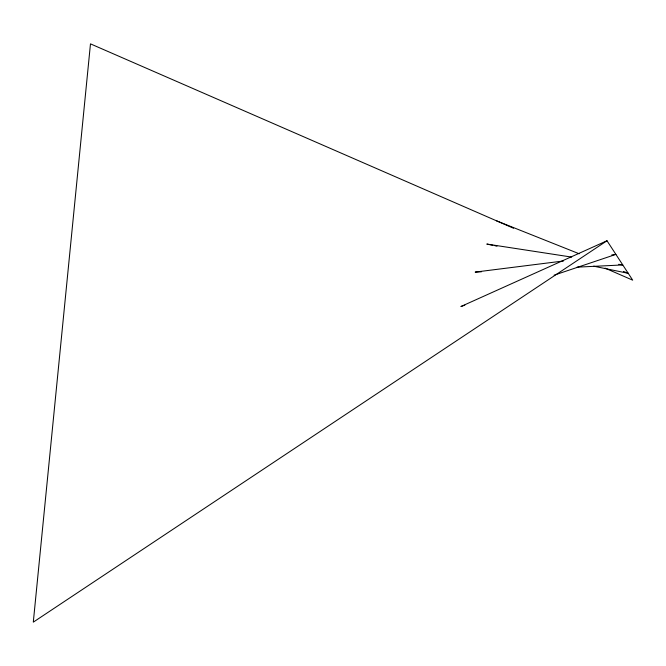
<?xml version="1.0" encoding="UTF-8"?>
<svg xmlns="http://www.w3.org/2000/svg" width="666" height="666" viewBox="0 0 666 666"><rect width="100%" height="100%" fill="white"/><g stroke="black" fill="none" stroke-linecap="round" stroke-linejoin="round"><path stroke-width="1" d="M605.061 268.123L632.7 280.17L607.001 240.751L33.3 622.144L90.476 43.856L513.578 228.255M607.001 240.751L460.905 306.518L464.835 305.203M554.095 275.175L615.9 254.395L611.788 254.911M563.519 260.98L475.183 272.094L481.418 271.795M577.039 267.158L622.768 264.935L618.681 264.31M571.661 257.093L486.813 244.064L492.915 245.321M494.955 245.746L496.986 246.17M593.647 266.175L628.246 273.326L623.434 271.412M496.461 220.796L579.187 253.771"/></g></svg>
